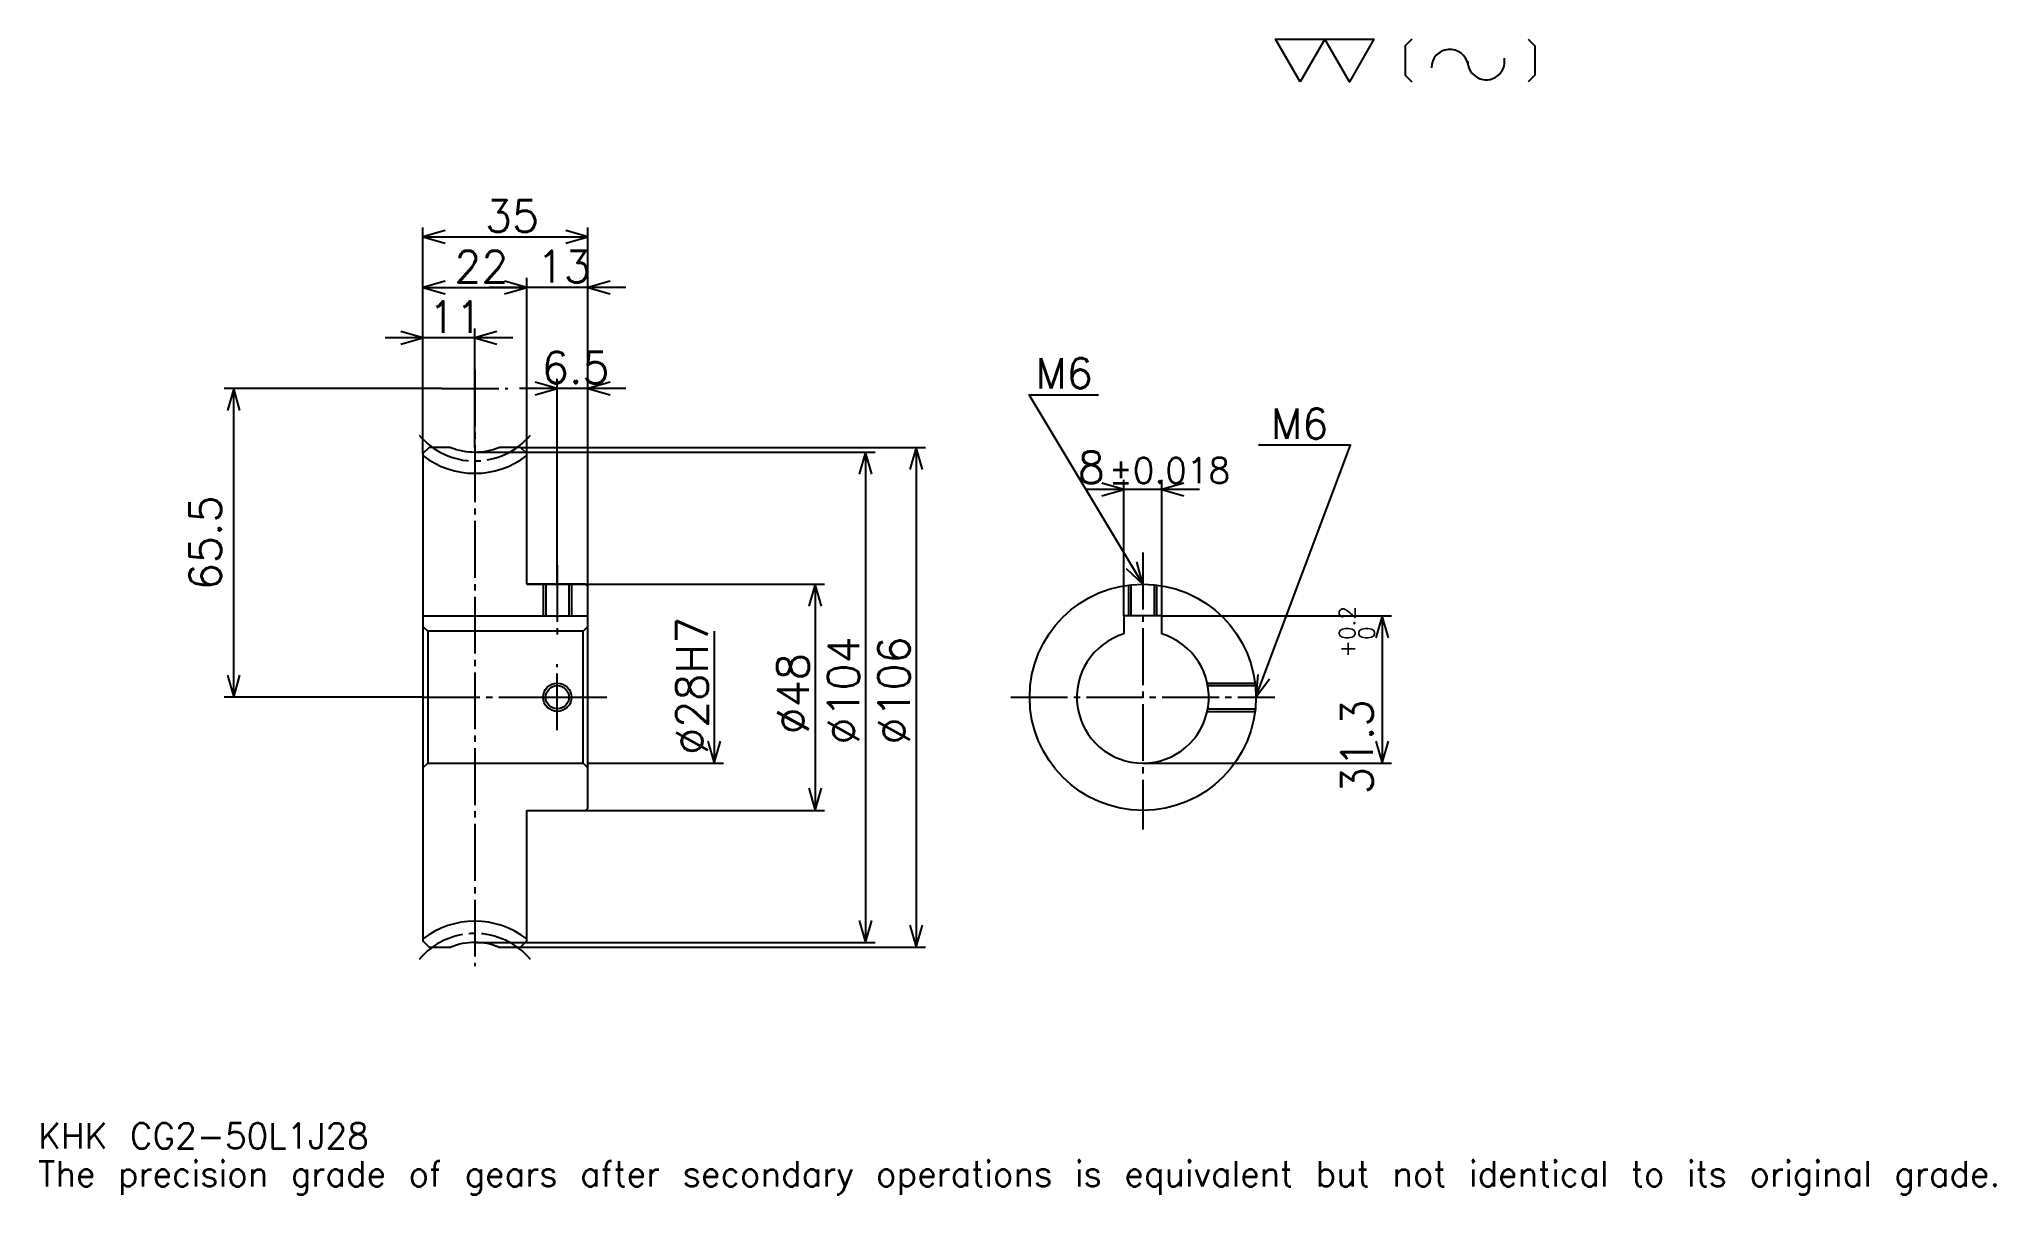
# Model space of a CAD drawing. Extents: x 14 to 429, y 5 to 250.
import ezdxf

# ---------------------------------------------------------------- set-up
doc = ezdxf.new("R2010")
doc.units = 0
doc.linetypes.add('DASHDOT', pattern=[16.064517, 12.048387, -1.33871, 1.33871, -1.33871])
doc.layers.get('0').update_dxf_attribs({"linetype": 'CONTINUOUS'})
doc.layers.add('DASHDOT', color=6, linetype='DASHDOT')
doc.styles.add('KANJI', font='TXT', dxfattribs={"bigfont": 'BIGFONT'})

msp = doc.modelspace()

# ---------------------------------------------------------------- linework, layer by layer
at = {"color": 5}
for p, q in [((95.048393, 163.443558), (95.048393, 210.080658)), ((95.048393, 208.072586), (130.048401, 208.072586)), ((130.048401, 163.443558), (130.048401, 210.080658)), ((117.048393, 163.443558), (117.048393, 199.370972)), ((95.048393, 197.362915), (117.048393, 197.362915)), ((138.080658, 197.362915), (109.016136, 197.362915)), ((106.048393, 163.443558), (106.048393, 188.661301)), ((114.08065, 186.653229), (87.016136, 186.653229)), ((99.064522, 175.943558), (52.87904, 175.943558)), ((54.887104, 110.443558), (54.887104, 175.943558)), ((138.080658, 175.943558), (115.516136, 175.943558)), ((123.548393, 163.443558), (123.548393, 177.95163)), ((95.048393, 162.104843), (95.048393, 163.443558)), ((106.048393, 162.443558), (130.048401, 162.443558)), ((115.709686, 163.443558), (130.048401, 163.443558)), ((117.048393, 162.104843), (117.048393, 163.443558)), ((123.548393, 134.443558), (123.548393, 163.443558)), ((123.548393, 134.443558), (123.548393, 163.443558)), ((130.048401, 163.443558), (201.669357, 163.443558)), ((130.048401, 133.943558), (130.048401, 163.443558)), ((130.048401, 162.443558), (190.959686, 162.443558)), ((188.95163, 162.443558), (188.95163, 58.443558)), ((199.661285, 163.443558), (199.661285, 57.443558)), ((259.790314, 154.5242), (235.7258, 154.5242)), ((243.758057, 127.743561), (243.758057, 156.532257)), ((251.758057, 127.743561), (251.758057, 156.532257)), ((117.048393, 134.443558), (130.048401, 134.443558)), ((130.048401, 134.443558), (180.25, 134.443558)), ((178.241943, 134.443558), (178.241943, 86.443558)), ((251.758057, 127.743561), (300.540314, 127.743561)), ((298.532257, 127.743561), (298.532257, 96.443558)), ((156.822586, 124.443558), (156.822586, 96.443558)), ((95.048393, 110.443558), (52.87904, 110.443558)), ((130.048401, 96.443558), (158.830658, 96.443558)), ((247.758057, 96.443558), (300.540314, 96.443558)), ((117.048393, 86.443558), (130.048401, 86.443558)), ((130.048401, 86.443558), (180.25, 86.443558)), ((106.048393, 58.443558), (130.048401, 58.443558)), ((130.048401, 58.443558), (190.959686, 58.443558)), ((115.709686, 57.443558), (130.048401, 57.443558)), ((130.048401, 57.443558), (201.669357, 57.443558))]:
    msp.add_line(p, q, dxfattribs=at)
at = {"color": 4}
for p, q in [((95.048393, 127.743561), (130.048401, 127.743561)), ((130.048401, 125.443558), (129.048401, 124.443558)), ((95.048393, 95.443558), (96.048393, 96.443558)), ((130.048401, 95.443558), (129.048401, 96.443558))]:
    msp.add_line(p, q, dxfattribs=at)
at = {"color": 7}
for points in [[(281.129028, 240.967743), (275.908051, 250.017426), (296.791931, 250.017426), (291.570953, 240.967743), (286.350006, 250.017426), (281.129028, 240.967743)], [(304.797424, 250.017426), (303.405151, 248.625168), (303.405151, 242.360001), (304.797424, 240.967743)], [(329.51001, 250.017426), (330.902252, 248.625168), (330.902252, 242.360001), (329.51001, 240.967743)]]:
    msp.add_lwpolyline(points, dxfattribs=at)
at = {"color": 5}
for points in [[(99.733879, 209.411285), (95.048393, 208.072586), (99.733879, 206.733887)], [(125.362907, 206.733887), (130.048401, 208.072586), (125.362907, 209.411285)], [(99.733879, 198.70163), (95.048393, 197.362915), (99.733879, 196.0242)], [(112.362907, 196.0242), (117.048393, 197.362915), (112.362907, 198.70163)], [(112.362907, 196.0242), (117.048393, 197.362915), (112.362907, 198.70163)], [(134.733887, 198.70163), (130.048401, 197.362915), (134.733887, 196.0242)], [(90.362907, 185.314529), (95.048393, 186.653229), (90.362907, 187.991943)], [(110.733879, 187.991943), (106.048393, 186.653229), (110.733879, 185.314529)], [(56.225815, 171.258072), (54.887104, 175.943558), (53.548393, 171.258072)], [(118.862907, 174.604858), (123.548393, 175.943558), (118.862907, 177.282257)], [(134.733887, 177.282257), (130.048401, 175.943558), (134.733887, 174.604858)], [(247.758057, 134.443558), (223.661285, 174.604858), (238.387115, 174.604858)], [(190.290329, 157.758072), (188.95163, 162.443558), (187.612915, 157.758072)], [(201, 158.758072), (199.661285, 163.443558), (198.322586, 158.758072)], [(271.758057, 110.443558), (291.838715, 163.895172), (272.293579, 163.895172)], [(239.072571, 153.185486), (243.758057, 154.5242), (239.072571, 155.862915)], [(256.443542, 155.862915), (251.758057, 154.5242), (256.443542, 153.185486)], [(244.199463, 137.772568), (247.758057, 134.443558), (246.495331, 139.150085)], [(179.580658, 129.758072), (178.241943, 134.443558), (176.903229, 129.758072)], [(299.870972, 123.058075), (298.532257, 127.743561), (297.193542, 123.058075)], [(53.548393, 115.129044), (54.887104, 110.443558), (56.225815, 115.129044)], [(272.152679, 115.300529), (271.758057, 110.443558), (274.659058, 114.358932)], [(155.483871, 101.129044), (156.822586, 96.443558), (158.161301, 101.129044)], [(297.193542, 101.129044), (298.532257, 96.443558), (299.870972, 101.129044)], [(176.903229, 91.129044), (178.241943, 86.443558), (179.580658, 91.129044)], [(187.612915, 63.129044), (188.95163, 58.443558), (190.290329, 63.129044)], [(198.322586, 62.129044), (199.661285, 57.443558), (201, 62.129044)]]:
    msp.add_lwpolyline(points, dxfattribs=at)
at = {"color": 4}
for points in [[(100.949371, 163.443558), (96.3871, 163.443558), (95.048393, 162.104843), (95.048393, 95.443558)], [(117.048393, 134.443558), (117.048393, 162.104843), (115.709686, 163.443558), (111.147415, 163.443558)], [(117.048393, 86.443558), (129.548401, 86.443558), (130.048401, 86.943558), (130.048401, 133.943558), (129.548401, 134.443558), (117.048393, 134.443558)], [(120.548393, 134.443558), (120.548393, 127.743561)], [(121.088394, 134.443558), (121.088394, 127.743561)], [(126.008392, 134.443558), (126.008392, 127.743561)], [(126.548393, 134.443558), (126.548393, 127.743561)], [(244.758057, 127.743561), (244.758057, 134.255325)], [(245.298065, 127.743561), (245.298065, 134.317154)], [(250.218079, 127.743561), (250.218079, 134.317154)], [(250.758057, 127.743561), (250.758057, 134.255325)], [(95.048393, 125.443558), (96.048393, 124.443558), (96.048393, 96.443558), (129.048401, 96.443558), (129.048401, 124.443558), (96.048393, 124.443558)], [(251.758057, 123.859962), (251.758057, 127.743561), (243.758057, 127.743561), (243.758057, 123.859962)], [(261.432861, 113.443558), (271.569824, 113.443558)], [(261.540253, 112.903557), (271.631653, 112.903557)], [(261.540253, 107.983559), (271.631653, 107.983559)], [(261.432861, 107.443558), (271.569824, 107.443558)], [(95.048393, 95.443558), (95.048393, 58.782269), (96.3871, 57.443558), (100.949371, 57.443558)], [(111.147415, 57.443558), (115.709686, 57.443558), (117.048393, 58.782269), (117.048393, 86.443558)]]:
    msp.add_lwpolyline(points, dxfattribs=at)
for centre, radius in [((247.758057, 110.443558), 24), ((123.548393, 110.443558), 2.46)]:
    msp.add_circle(centre, radius, dxfattribs=at)
at = {"color": 7}
msp.add_circle((123.548393, 110.443558), 3, dxfattribs=at)
for centre, start, end in [((312.889923, 243.942459), 10, 180), ((320.602386, 245.302383), 180, 10)]:
    msp.add_arc(centre, 3.915726, start, end, dxfattribs=at)
at = {"color": 4}
for centre, radius, start, end in [((106.048393, 175.943558), 13.5, 247.80839416, 292.19160779), ((106.048393, 175.943558), 18, 232.33011338, 307.66988662), ((247.758057, 110.443558), 14, 106.60154993, 73.39845007), ((106.048393, 44.943558), 18, 52.33011338, 127.66988662), ((106.048393, 44.943558), 13.5, 67.80839221, 112.19160584)]:
    msp.add_arc(centre, radius, start, end, dxfattribs=at)
at = {"layer": 'DASHDOT', "color": 7}
for p, q in [((106.048393, 179.959686), (106.048393, 53.427429)), ((99.064522, 175.943558), (113.032265, 175.943558)), ((247.758057, 141.1371), (247.758057, 82.427429)), ((95.048393, 110.443558), (134.064514, 110.443558)), ((219.741943, 110.443558), (275.7742, 110.443558))]:
    msp.add_line(p, q, dxfattribs=at)
for points in [[(123.548393, 138.459686), (123.548393, 123.727432)], [(123.548393, 103.427429), (123.548393, 117.459686)], [(116.532265, 110.443558), (130.564514, 110.443558)]]:
    msp.add_lwpolyline(points, dxfattribs=at)
for centre, start, end in [((106.048393, 175.943558), 219.99999648, 320.00000553), ((106.048393, 44.943558), 39.99999447, 140.00000352)]:
    msp.add_arc(centre, 15.395, start, end, dxfattribs=at)

# ---------------------------------------------------------------- texts
at = {"color": 7, "style": 'KANJI'}
for s, height, p in [('35', 6.693548, (108.197586, 209.143555)), ('22', 6.693548, (101.697586, 198.433884)), ('13', 6.693548, (119.197586, 198.433884)), ('11', 6.693548, (96.197586, 187.724213)), ('6.5', 6.693548, (120.272186, 177.014526)), ('M6', 6.425807, (225, 175.943558)), ('M6', 6.425807, (274.970978, 165.233887)), ('8', 6.693548, (233.941254, 155.862915)), ('%%p0.018', 5.354839, (240.567047, 155.862915)), ('KHK CG2-50L1J28', 5.354839, (13.387096, 14.725806)), ('The precision grade of gears after secondary operations is equivalent but not identical to its original grade.', 5.354839, (13.387096, 6.693548))]:
    msp.add_text(s, height=height, dxfattribs=at).set_placement(p)
for s, height, p in [('65.5', 6.693548, (52.209686, 133.153229)), ('0.2', 3.346774, (292.775787, 122.598564)), ('%%c28H7', 6.693548, (155.483871, 98.227829)), ('0', 3.346774, (296.925812, 122.598564)), ('%%c104', 6.693548, (187.612915, 100.403236)), ('%%c106', 6.693548, (198.322586, 100.403236)), ('+', 3.346774, (292.775787, 118.850182)), ('%%c48', 6.693548, (176.903229, 102.578636)), ('31.3', 6.693548, (296.52417, 89.877853))]:
    msp.add_text(s, height=height, rotation=90, dxfattribs=at).set_placement(p)

doc.saveas('drawing.dxf')
